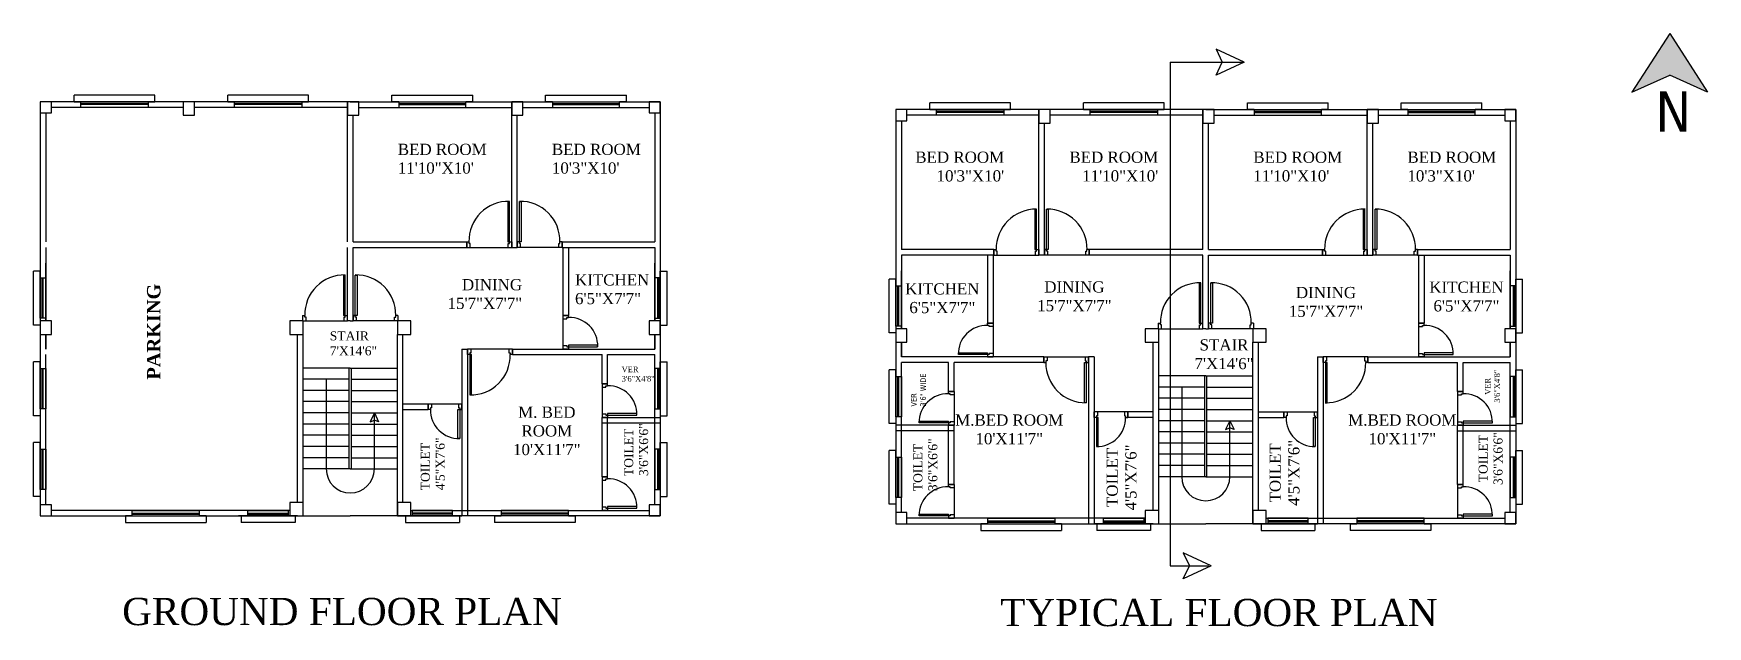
# Model space of a CAD drawing. Header units: inches. Extents: x 8769 to 10262, y 14321 to 14851.
import ezdxf

# ---------------------------------------------------------------- set-up
doc = ezdxf.new("R2010")
doc.units = ezdxf.units.IN
doc.header["$MEASUREMENT"] = 0
doc.layers.add('TEXT_HA', color=5, linetype='Continuous', lineweight=5)
doc.styles.add('DIM_(HARUN)', font='swisscl.ttf')

msp = doc.modelspace()

# ---------------------------------------------------------------- hatches: boundary and pattern name
at = {"lineweight": 25}
h = msp.add_hatch(color=256, dxfattribs=at)
h.paths.add_polyline_path([(10262.3, 14798.1), (10228.5, 14850.6), (10228.5, 14813.5)])
h.paths.add_polyline_path([(10194.7, 14798.1), (10228.5, 14813.5), (10228.5, 14850.6)])

# ---------------------------------------------------------------- linework, layer by layer
for p, q in [((10228.5, 14850.6), (10194.7, 14798.1)), ((10228.5, 14850.6), (10262.3, 14798.1)), ((10194.7, 14798.1), (10228.5, 14813.5)), ((10262.3, 14798.1), (10228.5, 14813.5))]:
    msp.add_line(p, q, dxfattribs=at)
for p, q in [((9848.8, 14825), (9823.8, 14836.5)), ((9823.8, 14836.5), (9829.3, 14825)), ((9782.8, 14825), (9782.8, 14375.5)), ((9782.8, 14825), (9848.8, 14825)), ((9848.8, 14825), (9823.8, 14813.5)), ((9823.8, 14813.5), (9829.3, 14825)), ((9051.3, 14789.7), (8774.6, 14789.7)), ((8877, 14795.7), (8805, 14795.7)), ((8805, 14789.7), (8805, 14795.7)), ((8805, 14789.7), (8811, 14789.7)), ((8871, 14789.7), (8811, 14789.7)), ((8811, 14784.7), (8811, 14789.7)), ((8871, 14788.2), (8811, 14788.2)), ((8871, 14787.2), (8811, 14787.2)), ((8871, 14789.7), (8871, 14784.7)), ((8871, 14789.7), (8877, 14789.7)), ((8877, 14789.7), (8877, 14795.7)), ((9014, 14795.7), (8942, 14795.7)), ((8942, 14789.7), (8942, 14795.7)), ((8942, 14789.7), (8948, 14789.7)), ((9008, 14789.7), (8948, 14789.7)), ((8948, 14784.7), (8948, 14789.7)), ((9008, 14788.2), (8948, 14788.2)), ((9008, 14787.2), (8948, 14787.2)), ((9008, 14789.7), (9008, 14784.7)), ((9008, 14789.7), (9014, 14789.7)), ((9014, 14789.7), (9014, 14795.7)), ((9048.8, 14664.7), (9048.8, 14789.7)), ((9051.3, 14789.7), (9327.9, 14789.7)), ((9088.5, 14789.7), (9088.5, 14795.7)), ((9088.5, 14795.7), (9160.5, 14795.7)), ((9094.5, 14789.7), (9088.5, 14789.7)), ((9094.5, 14789.7), (9154.5, 14789.7)), ((9094.5, 14789.7), (9094.5, 14784.7)), ((9094.5, 14788.2), (9154.5, 14788.2)), ((9094.5, 14787.2), (9154.5, 14787.2)), ((9160.5, 14789.7), (9154.5, 14789.7)), ((9154.5, 14784.7), (9154.5, 14789.7)), ((9160.5, 14789.7), (9160.5, 14795.7)), ((9195.3, 14659.7), (9195.3, 14789.7)), ((9225.6, 14789.7), (9225.6, 14795.7)), ((9225.6, 14795.7), (9297.6, 14795.7)), ((9231.6, 14789.7), (9225.6, 14789.7)), ((9231.6, 14789.7), (9291.6, 14789.7)), ((9231.6, 14789.7), (9231.6, 14784.7)), ((9231.6, 14788.2), (9291.6, 14788.2)), ((9231.6, 14787.2), (9291.6, 14787.2)), ((9297.6, 14789.7), (9291.6, 14789.7)), ((9291.6, 14784.7), (9291.6, 14789.7)), ((9297.6, 14789.7), (9297.6, 14795.7)), ((9640.3, 14788.7), (9568.3, 14788.7)), ((9568.3, 14782.7), (9568.3, 14788.7)), ((9640.3, 14782.7), (9640.3, 14788.7)), ((9777.4, 14788.7), (9705.4, 14788.7)), ((9705.4, 14782.7), (9705.4, 14788.7)), ((9777.4, 14782.7), (9777.4, 14788.7)), ((9851.9, 14782.7), (9851.9, 14788.7)), ((9851.9, 14788.7), (9923.9, 14788.7)), ((9923.9, 14782.7), (9923.9, 14788.7)), ((9988.9, 14782.7), (9988.9, 14788.7)), ((9988.9, 14788.7), (10060.9, 14788.7)), ((10060.9, 14782.7), (10060.9, 14788.7)), ((8779.6, 14779.7), (8779.6, 14664.7)), ((8902.3, 14784.7), (8784.6, 14784.7)), ((8871, 14784.7), (8811, 14784.7)), ((9048.8, 14784.7), (8912.3, 14784.7)), ((9008, 14784.7), (8948, 14784.7)), ((9053.8, 14664.7), (9053.8, 14777.7)), ((9058.8, 14784.7), (9195.3, 14784.7)), ((9094.5, 14784.7), (9154.5, 14784.7)), ((9200.3, 14659.7), (9200.3, 14777.7)), ((9205.3, 14784.7), (9317.9, 14784.7)), ((9231.6, 14784.7), (9291.6, 14784.7)), ((9322.9, 14779.7), (9322.9, 14664.7)), ((9814.6, 14782.7), (9538, 14782.7)), ((9543, 14772.7), (9543, 14657.7)), ((9665.6, 14777.7), (9548, 14777.7)), ((9568.3, 14782.7), (9574.3, 14782.7)), ((9634.3, 14782.7), (9574.3, 14782.7)), ((9574.3, 14777.7), (9574.3, 14782.7)), ((9634.3, 14781.2), (9574.3, 14781.2)), ((9634.3, 14780.2), (9574.3, 14780.2)), ((9634.3, 14777.7), (9574.3, 14777.7)), ((9634.3, 14782.7), (9634.3, 14777.7)), ((9634.3, 14782.7), (9640.3, 14782.7)), ((9665.6, 14652.7), (9665.6, 14782.7)), ((9812.1, 14777.7), (9675.6, 14777.7)), ((9705.4, 14782.7), (9711.4, 14782.7)), ((9771.4, 14782.7), (9711.4, 14782.7)), ((9711.4, 14777.7), (9711.4, 14782.7)), ((9771.4, 14781.2), (9711.4, 14781.2)), ((9771.4, 14780.2), (9711.4, 14780.2)), ((9771.4, 14777.7), (9711.4, 14777.7)), ((9771.4, 14782.7), (9771.4, 14777.7)), ((9771.4, 14782.7), (9777.4, 14782.7)), ((9812.1, 14657.7), (9812.1, 14782.7)), ((9814.6, 14782.7), (10091.3, 14782.7)), ((9822.1, 14777.7), (9958.6, 14777.7)), ((9857.9, 14782.7), (9851.9, 14782.7)), ((9857.9, 14782.7), (9917.9, 14782.7)), ((9857.9, 14782.7), (9857.9, 14777.7)), ((9857.9, 14781.2), (9917.9, 14781.2)), ((9857.9, 14780.2), (9917.9, 14780.2)), ((9857.9, 14777.7), (9917.9, 14777.7)), ((9923.9, 14782.7), (9917.9, 14782.7)), ((9917.9, 14777.7), (9917.9, 14782.7)), ((9958.6, 14652.7), (9958.6, 14782.7)), ((9968.6, 14777.7), (10081.3, 14777.7)), ((9994.9, 14782.7), (9988.9, 14782.7)), ((9994.9, 14782.7), (10054.9, 14782.7)), ((9994.9, 14782.7), (9994.9, 14777.7)), ((9994.9, 14781.2), (10054.9, 14781.2)), ((9994.9, 14780.2), (10054.9, 14780.2)), ((9994.9, 14777.7), (10054.9, 14777.7)), ((10060.9, 14782.7), (10054.9, 14782.7)), ((10054.9, 14777.7), (10054.9, 14782.7)), ((10086.3, 14772.7), (10086.3, 14657.7)), ((9670.6, 14652.7), (9670.6, 14770.7)), ((9817.1, 14657.7), (9817.1, 14770.7)), ((9963.6, 14652.7), (9963.6, 14770.7)), ((8779.6, 14659.7), (8779.6, 14594)), ((8779.6, 14659.7), (8779.6, 14594)), ((9048.8, 14594), (9048.8, 14659.7)), ((9053.8, 14664.7), (9155.3, 14664.7)), ((9053.8, 14594), (9053.8, 14659.7)), ((9053.8, 14659.7), (9155.3, 14659.7)), ((9155.3, 14659.7), (9155.3, 14664.7)), ((9155.3, 14664.7), (9155.3, 14659.7)), ((9155.3, 14664.7), (9155.3, 14659.7)), ((9155.3, 14664.7), (9157.3, 14664.7)), ((9155.3, 14659.7), (9195.3, 14659.7)), ((9157.3, 14663.2), (9157.3, 14664.7)), ((9158.3, 14663.2), (9157.3, 14663.2)), ((9158.3, 14659.7), (9158.3, 14663.2)), ((9192.3, 14659.7), (9192.3, 14663.2)), ((9192.3, 14663.2), (9193.3, 14663.2)), ((9193.3, 14663.2), (9193.3, 14664.7)), ((9193.3, 14664.7), (9195.3, 14664.7)), ((9195.3, 14664.7), (9195.3, 14659.7)), ((9195.3, 14659.7), (9200.3, 14659.7)), ((9202.3, 14664.7), (9200.3, 14664.7)), ((9200.3, 14664.7), (9200.3, 14659.7)), ((9240.3, 14659.7), (9200.3, 14659.7)), ((9202.3, 14663.2), (9202.3, 14664.7)), ((9203.3, 14663.2), (9202.3, 14663.2)), ((9203.3, 14659.7), (9203.3, 14663.2)), ((9237.3, 14659.7), (9237.3, 14663.2)), ((9237.3, 14663.2), (9238.3, 14663.2)), ((9238.3, 14663.2), (9238.3, 14664.7)), ((9240.3, 14664.7), (9238.3, 14664.7)), ((9240.3, 14659.7), (9240.3, 14664.7)), ((9240.3, 14664.7), (9322.9, 14664.7)), ((9240.3, 14664.7), (9240.3, 14659.7)), ((9240.3, 14664.7), (9240.3, 14659.7)), ((9240.3, 14659.7), (9245, 14659.7)), ((9241, 14659.7), (9241, 14599)), ((9245, 14659.7), (9322.9, 14659.7)), ((9246, 14659.7), (9246, 14599)), ((9322.9, 14659.7), (9322.9, 14594)), ((9322.9, 14659.7), (9322.9, 14594)), ((9625.6, 14657.7), (9543, 14657.7)), ((9620.9, 14652.7), (9543, 14652.7)), ((9543, 14652.7), (9543, 14587)), ((9543, 14652.7), (9543, 14587)), ((9619.9, 14652.7), (9619.9, 14592)), ((9625.6, 14652.7), (9620.9, 14652.7)), ((9624.9, 14652.7), (9624.9, 14592)), ((9625.6, 14652.7), (9625.6, 14657.7)), ((9625.6, 14657.7), (9625.6, 14652.7)), ((9625.6, 14657.7), (9625.6, 14652.7)), ((9625.6, 14657.7), (9627.6, 14657.7)), ((9625.6, 14652.7), (9665.6, 14652.7)), ((9627.6, 14656.2), (9627.6, 14657.7)), ((9628.6, 14656.2), (9627.6, 14656.2)), ((9628.6, 14652.7), (9628.6, 14656.2)), ((9662.6, 14652.7), (9662.6, 14656.2)), ((9662.6, 14656.2), (9663.6, 14656.2)), ((9663.6, 14656.2), (9663.6, 14657.7)), ((9663.6, 14657.7), (9665.6, 14657.7)), ((9665.6, 14657.7), (9665.6, 14652.7)), ((9670.6, 14652.7), (9665.6, 14652.7)), ((9672.6, 14657.7), (9670.6, 14657.7)), ((9670.6, 14657.7), (9670.6, 14652.7)), ((9710.6, 14652.7), (9670.6, 14652.7)), ((9672.6, 14656.2), (9672.6, 14657.7)), ((9673.6, 14656.2), (9672.6, 14656.2)), ((9673.6, 14652.7), (9673.6, 14656.2)), ((9707.6, 14652.7), (9707.6, 14656.2)), ((9707.6, 14656.2), (9708.6, 14656.2)), ((9708.6, 14656.2), (9708.6, 14657.7)), ((9710.6, 14657.7), (9708.6, 14657.7)), ((9710.6, 14652.7), (9710.6, 14657.7)), ((9812.1, 14657.7), (9710.6, 14657.7)), ((9710.6, 14657.7), (9710.6, 14652.7)), ((9710.6, 14657.7), (9710.6, 14652.7)), ((9812.1, 14652.7), (9710.6, 14652.7)), ((9812.1, 14587), (9812.1, 14652.7)), ((9817.1, 14657.7), (9918.6, 14657.7)), ((9817.1, 14587), (9817.1, 14652.7)), ((9817.1, 14652.7), (9918.6, 14652.7)), ((9918.6, 14652.7), (9918.6, 14657.7)), ((9918.6, 14657.7), (9918.6, 14652.7)), ((9918.6, 14657.7), (9918.6, 14652.7)), ((9918.6, 14657.7), (9920.6, 14657.7)), ((9918.6, 14652.7), (9958.6, 14652.7)), ((9920.6, 14656.2), (9920.6, 14657.7)), ((9921.6, 14656.2), (9920.6, 14656.2)), ((9921.6, 14652.7), (9921.6, 14656.2)), ((9955.6, 14652.7), (9955.6, 14656.2)), ((9955.6, 14656.2), (9956.6, 14656.2)), ((9956.6, 14656.2), (9956.6, 14657.7)), ((9956.6, 14657.7), (9958.6, 14657.7)), ((9958.6, 14657.7), (9958.6, 14652.7)), ((9958.6, 14652.7), (9963.6, 14652.7)), ((9965.6, 14657.7), (9963.6, 14657.7)), ((9963.6, 14657.7), (9963.6, 14652.7)), ((10003.6, 14652.7), (9963.6, 14652.7)), ((9965.6, 14656.2), (9965.6, 14657.7)), ((9966.6, 14656.2), (9965.6, 14656.2)), ((9966.6, 14652.7), (9966.6, 14656.2)), ((10000.6, 14652.7), (10000.6, 14656.2)), ((10000.6, 14656.2), (10001.6, 14656.2)), ((10001.6, 14656.2), (10001.6, 14657.7)), ((10003.6, 14657.7), (10001.6, 14657.7)), ((10003.6, 14652.7), (10003.6, 14657.7)), ((10003.6, 14657.7), (10086.3, 14657.7)), ((10003.6, 14657.7), (10003.6, 14652.7)), ((10003.6, 14657.7), (10003.6, 14652.7)), ((10003.6, 14652.7), (10008.3, 14652.7)), ((10004.4, 14652.7), (10004.4, 14592)), ((10008.3, 14652.7), (10086.3, 14652.7)), ((10009.4, 14652.7), (10009.4, 14592)), ((10086.3, 14652.7), (10086.3, 14587)), ((10086.3, 14652.7), (10086.3, 14587)), ((8768.6, 14590.4), (8768.6, 14638.4)), ((8774.6, 14638.4), (8768.6, 14638.4)), ((8774.6, 14632.4), (8774.6, 14638.4)), ((8779.6, 14594), (8779.6, 14645.7)), ((9322.9, 14594), (9322.9, 14645.7)), ((9327.9, 14632.4), (9327.9, 14638.4)), ((9327.9, 14638.4), (9333.9, 14638.4)), ((9333.9, 14590.4), (9333.9, 14638.4)), ((9543, 14587), (9543, 14638.7)), ((10086.3, 14587), (10086.3, 14638.7)), ((8774.6, 14596.4), (8774.6, 14632.4)), ((8774.6, 14632.4), (8779.6, 14632.4)), ((8776.1, 14632.4), (8776.1, 14596.4)), ((8777.1, 14632.4), (8777.1, 14596.4)), ((8779.6, 14632.4), (8779.6, 14596.4)), ((9322.9, 14632.4), (9322.9, 14596.4)), ((9327.9, 14632.4), (9322.9, 14632.4)), ((9325.4, 14632.4), (9325.4, 14596.4)), ((9326.4, 14632.4), (9326.4, 14596.4)), ((9327.9, 14596.4), (9327.9, 14632.4)), ((9532, 14583.4), (9532, 14631.4)), ((9538, 14631.4), (9532, 14631.4)), ((9538, 14625.4), (9538, 14631.4)), ((9538, 14589.4), (9538, 14625.4)), ((9538, 14625.4), (9543, 14625.4)), ((9539.5, 14625.4), (9539.5, 14589.4)), ((9540.5, 14625.4), (9540.5, 14589.4)), ((9543, 14625.4), (9543, 14589.4)), ((10086.3, 14625.4), (10086.3, 14589.4)), ((10091.3, 14625.4), (10086.3, 14625.4)), ((10088.8, 14625.4), (10088.8, 14589.4)), ((10089.8, 14625.4), (10089.8, 14589.4)), ((10091.3, 14625.4), (10091.3, 14631.4)), ((10091.3, 14631.4), (10097.3, 14631.4)), ((10091.3, 14589.4), (10091.3, 14625.4)), ((10097.3, 14583.4), (10097.3, 14631.4)), ((8779.6, 14596.4), (8774.6, 14596.4)), ((8774.6, 14596.4), (8774.6, 14590.4)), ((9009.3, 14594), (9004.3, 14594)), ((9008.8, 14599), (9008.8, 14594)), ((9008.8, 14599), (9010.8, 14599)), ((9008.8, 14594), (9048.8, 14594)), ((9009.3, 14420), (9009.3, 14594)), ((9010.8, 14597.5), (9010.8, 14599)), ((9011.8, 14597.5), (9010.8, 14597.5)), ((9011.8, 14594), (9011.8, 14597.5)), ((9045.8, 14594), (9045.8, 14597.5)), ((9045.8, 14597.5), (9046.8, 14597.5)), ((9046.8, 14597.5), (9046.8, 14599)), ((9046.8, 14599), (9048.8, 14599)), ((9051.3, 14594), (9048.8, 14594)), ((9051.3, 14594), (9053.8, 14594)), ((9055.8, 14599), (9053.8, 14599)), ((9053.8, 14599), (9053.8, 14594)), ((9093.8, 14594), (9053.8, 14594)), ((9055.8, 14597.5), (9055.8, 14599)), ((9056.8, 14597.5), (9055.8, 14597.5)), ((9056.8, 14594), (9056.8, 14597.5)), ((9090.8, 14594), (9090.8, 14597.5)), ((9090.8, 14597.5), (9091.8, 14597.5)), ((9091.8, 14597.5), (9091.8, 14599)), ((9093.8, 14599), (9091.8, 14599)), ((9093.8, 14599), (9093.8, 14594)), ((9241, 14599), (9246, 14599)), ((9246, 14599), (9241, 14599)), ((9241, 14599), (9241, 14569)), ((9241, 14596), (9244.5, 14596)), ((9244.5, 14596), (9244.5, 14597)), ((9244.5, 14597), (9246, 14597)), ((9246, 14597), (9246, 14599)), ((9322.9, 14596.4), (9327.9, 14596.4)), ((9327.9, 14596.4), (9327.9, 14590.4)), ((8774.6, 14590.4), (8768.6, 14590.4)), ((8779.6, 14582), (8779.6, 14569)), ((8779.6, 14569), (8779.6, 14582)), ((8779.6, 14582), (8779.6, 14569)), ((9004.3, 14432), (9004.3, 14582)), ((9093.3, 14420), (9093.3, 14582)), ((9098.3, 14432), (9098.3, 14582)), ((9322.9, 14582), (9322.9, 14569)), ((9322.9, 14569), (9322.9, 14582)), ((9322.9, 14582), (9322.9, 14569)), ((9327.9, 14590.4), (9333.9, 14590.4)), ((9538, 14583.4), (9532, 14583.4)), ((9543, 14589.4), (9538, 14589.4)), ((9538, 14589.4), (9538, 14583.4)), ((9624.9, 14592), (9619.9, 14592)), ((9619.9, 14592), (9624.9, 14592)), ((9619.9, 14590), (9619.9, 14592)), ((9621.4, 14590), (9619.9, 14590)), ((9621.4, 14589), (9621.4, 14590)), ((9624.9, 14589), (9621.4, 14589)), ((9624.9, 14592), (9624.9, 14562)), ((9772.6, 14587), (9767.6, 14587)), ((9772.1, 14592), (9772.1, 14587)), ((9772.1, 14592), (9774.1, 14592)), ((9772.1, 14587), (9812.1, 14587)), ((9772.6, 14413), (9772.6, 14587)), ((9774.1, 14590.5), (9774.1, 14592)), ((9775.1, 14590.5), (9774.1, 14590.5)), ((9775.1, 14587), (9775.1, 14590.5)), ((9809.1, 14587), (9809.1, 14590.5)), ((9809.1, 14590.5), (9810.1, 14590.5)), ((9810.1, 14590.5), (9810.1, 14592)), ((9810.1, 14592), (9812.1, 14592)), ((9814.6, 14587), (9812.1, 14587)), ((9814.6, 14587), (9817.1, 14587)), ((9819.1, 14592), (9817.1, 14592)), ((9817.1, 14592), (9817.1, 14587)), ((9857.1, 14587), (9817.1, 14587)), ((9819.1, 14590.5), (9819.1, 14592)), ((9820.1, 14590.5), (9819.1, 14590.5)), ((9820.1, 14587), (9820.1, 14590.5)), ((9854.1, 14587), (9854.1, 14590.5)), ((9854.1, 14590.5), (9855.1, 14590.5)), ((9855.1, 14590.5), (9855.1, 14592)), ((9857.1, 14592), (9855.1, 14592)), ((9857.1, 14592), (9857.1, 14587)), ((10004.4, 14592), (10009.4, 14592)), ((10009.4, 14592), (10004.4, 14592)), ((10004.4, 14592), (10004.4, 14562)), ((10004.4, 14589), (10007.9, 14589)), ((10007.9, 14589), (10007.9, 14590)), ((10007.9, 14590), (10009.4, 14590)), ((10009.4, 14590), (10009.4, 14592)), ((10086.3, 14589.4), (10091.3, 14589.4)), ((10091.3, 14589.4), (10091.3, 14583.4)), ((10091.3, 14583.4), (10097.3, 14583.4)), ((8779.6, 14503), (8779.6, 14564)), ((9150.9, 14569), (9155.9, 14569)), ((9150.9, 14569), (9155.9, 14569)), ((9150.9, 14569), (9150.9, 14420)), ((9155.9, 14569), (9155.9, 14420)), ((9155.9, 14564), (9155.9, 14569)), ((9195.9, 14569), (9155.9, 14569)), ((9157.9, 14564), (9155.9, 14564)), ((9158.9, 14565.5), (9157.9, 14565.5)), ((9157.9, 14565.5), (9157.9, 14564)), ((9158.9, 14569), (9158.9, 14565.5)), ((9192.9, 14569), (9192.9, 14565.5)), ((9192.9, 14565.5), (9193.9, 14565.5)), ((9193.9, 14565.5), (9193.9, 14564)), ((9195.9, 14564), (9193.9, 14564)), ((9195.9, 14569), (9322.9, 14569)), ((9195.9, 14569), (9195.9, 14564)), ((9195.9, 14564), (9195.9, 14569)), ((9195.9, 14564), (9195.9, 14569)), ((9195.9, 14564), (9275.9, 14564)), ((9241, 14572), (9244.5, 14572)), ((9246, 14569), (9241, 14569)), ((9244.5, 14572), (9244.5, 14571)), ((9244.5, 14571), (9246, 14571)), ((9246, 14571), (9246, 14569)), ((9246, 14569), (9322.9, 14569)), ((9275.9, 14538), (9275.9, 14564)), ((9280.9, 14564), (9322.9, 14564)), ((9280.9, 14538), (9280.9, 14564)), ((9322.9, 14503), (9322.9, 14564)), ((9543, 14575), (9543, 14562)), ((9543, 14562), (9543, 14575)), ((9543, 14575), (9543, 14562)), ((9621.4, 14564), (9619.9, 14564)), ((9619.9, 14564), (9619.9, 14562)), ((9624.9, 14565), (9621.4, 14565)), ((9621.4, 14565), (9621.4, 14564)), ((9767.6, 14425), (9767.6, 14575)), ((9856.6, 14413), (9856.6, 14575)), ((9861.6, 14425), (9861.6, 14575)), ((10004.4, 14565), (10007.9, 14565)), ((10007.9, 14565), (10007.9, 14564)), ((10007.9, 14564), (10009.4, 14564)), ((10009.4, 14564), (10009.4, 14562)), ((10086.3, 14575), (10086.3, 14562)), ((10086.3, 14562), (10086.3, 14575)), ((10086.3, 14575), (10086.3, 14562)), ((8768.6, 14509.5), (8768.6, 14557.5)), ((8774.6, 14557.5), (8768.6, 14557.5)), ((8774.6, 14551.5), (8774.6, 14557.5)), ((8774.6, 14515.5), (8774.6, 14551.5)), ((8774.6, 14551.5), (8779.6, 14551.5)), ((8776.1, 14551.5), (8776.1, 14515.5)), ((8777.1, 14551.5), (8777.1, 14515.5)), ((8779.6, 14551.5), (8779.6, 14515.5)), ((9051.3, 14552), (9009.3, 14552)), ((9050.3, 14462), (9050.3, 14552)), ((9051.3, 14552), (9093.3, 14552)), ((9052.3, 14462), (9052.3, 14552)), ((9322.9, 14551.5), (9322.9, 14515.5)), ((9327.9, 14551.5), (9322.9, 14551.5)), ((9325.4, 14551.5), (9325.4, 14515.5)), ((9326.4, 14551.5), (9326.4, 14515.5)), ((9327.9, 14551.5), (9327.9, 14557.5)), ((9327.9, 14557.5), (9333.9, 14557.5)), ((9327.9, 14515.5), (9327.9, 14551.5)), ((9333.9, 14509.5), (9333.9, 14557.5)), ((9532, 14502.5), (9532, 14550.5)), ((9538, 14550.5), (9532, 14550.5)), ((9538, 14544.5), (9538, 14550.5)), ((9670, 14562), (9543, 14562)), ((9619.9, 14562), (9543, 14562)), ((9585, 14557), (9543, 14557)), ((9543, 14496), (9543, 14557)), ((9585, 14531), (9585, 14557)), ((9670, 14557), (9590, 14557)), ((9590, 14531), (9590, 14557)), ((9619.9, 14562), (9624.9, 14562)), ((9670, 14562), (9670, 14557)), ((9670, 14557), (9670, 14562)), ((9670, 14557), (9670, 14562)), ((9670, 14562), (9710, 14562)), ((9670, 14557), (9672, 14557)), ((9673, 14558.5), (9672, 14558.5)), ((9672, 14558.5), (9672, 14557)), ((9673, 14562), (9673, 14558.5)), ((9707, 14562), (9707, 14558.5)), ((9707, 14558.5), (9708, 14558.5)), ((9708, 14558.5), (9708, 14557)), ((9708, 14557), (9710, 14557)), ((9715, 14562), (9710, 14562)), ((9715, 14562), (9710, 14562)), ((9710, 14562), (9710, 14413)), ((9710, 14557), (9710, 14562)), ((9715, 14562), (9715, 14413)), ((9914.3, 14562), (9919.3, 14562)), ((9914.3, 14562), (9919.3, 14562)), ((9914.3, 14562), (9914.3, 14413)), ((9919.3, 14562), (9919.3, 14413)), ((9919.3, 14557), (9919.3, 14562)), ((9959.3, 14562), (9919.3, 14562)), ((9921.3, 14557), (9919.3, 14557)), ((9922.3, 14558.5), (9921.3, 14558.5)), ((9921.3, 14558.5), (9921.3, 14557)), ((9922.3, 14562), (9922.3, 14558.5)), ((9956.3, 14562), (9956.3, 14558.5)), ((9956.3, 14558.5), (9957.3, 14558.5)), ((9957.3, 14558.5), (9957.3, 14557)), ((9959.3, 14557), (9957.3, 14557)), ((9959.3, 14562), (10086.3, 14562)), ((9959.3, 14562), (9959.3, 14557)), ((9959.3, 14557), (9959.3, 14562)), ((9959.3, 14557), (9959.3, 14562)), ((9959.3, 14557), (10039.3, 14557)), ((10009.4, 14562), (10004.4, 14562)), ((10009.4, 14562), (10086.3, 14562)), ((10039.3, 14531), (10039.3, 14557)), ((10044.3, 14557), (10086.3, 14557)), ((10044.3, 14531), (10044.3, 14557)), ((10086.3, 14496), (10086.3, 14557)), ((10091.3, 14544.5), (10091.3, 14550.5)), ((10091.3, 14550.5), (10097.3, 14550.5)), ((10097.3, 14502.5), (10097.3, 14550.5)), ((9050.3, 14542), (9009.3, 14542)), ((9052.3, 14542), (9093.3, 14542)), ((9275.9, 14538), (9280.9, 14538)), ((9280.9, 14538), (9275.9, 14538)), ((9275.9, 14538), (9275.9, 14508)), ((9275.9, 14535), (9279.4, 14535)), ((9279.4, 14535), (9279.4, 14536)), ((9279.4, 14536), (9280.9, 14536)), ((9280.9, 14536), (9280.9, 14538)), ((9538, 14508.5), (9538, 14544.5)), ((9538, 14544.5), (9543, 14544.5)), ((9539.5, 14544.5), (9539.5, 14508.5)), ((9540.5, 14544.5), (9540.5, 14508.5)), ((9543, 14544.5), (9543, 14508.5)), ((9814.6, 14545), (9772.6, 14545)), ((9813.6, 14535), (9772.6, 14535)), ((9813.6, 14455), (9813.6, 14545)), ((9814.6, 14545), (9856.6, 14545)), ((9815.6, 14455), (9815.6, 14545)), ((9815.6, 14535), (9856.6, 14535)), ((10086.3, 14544.5), (10086.3, 14508.5)), ((10091.3, 14544.5), (10086.3, 14544.5)), ((10088.8, 14544.5), (10088.8, 14508.5)), ((10089.8, 14544.5), (10089.8, 14508.5)), ((10091.3, 14508.5), (10091.3, 14544.5)), ((9050.3, 14532), (9009.3, 14532)), ((9050.3, 14522), (9009.3, 14522)), ((9052.3, 14532), (9093.3, 14532)), ((9052.3, 14522), (9093.3, 14522)), ((9098.3, 14520), (9120.9, 14520)), ((9120.9, 14520), (9120.9, 14515)), ((9120.9, 14515), (9120.9, 14520)), ((9120.9, 14520), (9150.9, 14520)), ((9123.9, 14520), (9123.9, 14516.5)), ((9147.9, 14520), (9147.9, 14516.5)), ((9150.9, 14515), (9150.9, 14520)), ((9590, 14531), (9585, 14531)), ((9585, 14531), (9590, 14531)), ((9585, 14529), (9585, 14531)), ((9586.5, 14529), (9585, 14529)), ((9586.5, 14528), (9586.5, 14529)), ((9590, 14528), (9586.5, 14528)), ((9590, 14531), (9590, 14501)), ((9813.6, 14525), (9772.6, 14525)), ((9815.6, 14525), (9856.6, 14525)), ((10039.3, 14531), (10044.3, 14531)), ((10044.3, 14531), (10039.3, 14531)), ((10039.3, 14531), (10039.3, 14501)), ((10039.3, 14528), (10042.8, 14528)), ((10042.8, 14528), (10042.8, 14529)), ((10042.8, 14529), (10044.3, 14529)), ((10044.3, 14529), (10044.3, 14531)), ((8774.6, 14509.5), (8768.6, 14509.5)), ((8779.6, 14515.5), (8774.6, 14515.5)), ((8774.6, 14515.5), (8774.6, 14509.5)), ((8779.6, 14430), (8779.6, 14503)), ((9050.3, 14512), (9009.3, 14512)), ((9052.3, 14512), (9093.3, 14512)), ((9098.3, 14515), (9120.9, 14515)), ((9122.9, 14515), (9120.9, 14515)), ((9123.9, 14516.5), (9122.9, 14516.5)), ((9122.9, 14516.5), (9122.9, 14515)), ((9147.9, 14516.5), (9148.9, 14516.5)), ((9148.9, 14516.5), (9148.9, 14515)), ((9148.9, 14515), (9150.9, 14515)), ((9275.9, 14511), (9279.4, 14511)), ((9275.9, 14455), (9275.9, 14508)), ((9275.9, 14508), (9327.9, 14508)), ((9280.9, 14508), (9275.9, 14508)), ((9275.9, 14503), (9327.9, 14503)), ((9279.4, 14511), (9279.4, 14510)), ((9279.4, 14510), (9280.9, 14510)), ((9280.9, 14510), (9280.9, 14508)), ((9280.9, 14503), (9280.9, 14508)), ((9280.9, 14455), (9280.9, 14503)), ((9322.9, 14515.5), (9327.9, 14515.5)), ((9322.9, 14430), (9322.9, 14503)), ((9327.9, 14515.5), (9327.9, 14509.5)), ((9327.9, 14509.5), (9333.9, 14509.5)), ((9543, 14508.5), (9538, 14508.5)), ((9538, 14508.5), (9538, 14502.5)), ((9586.5, 14503), (9585, 14503)), ((9585, 14503), (9585, 14501)), ((9590, 14504), (9586.5, 14504)), ((9586.5, 14504), (9586.5, 14503)), ((9715, 14508), (9715, 14513)), ((9745, 14513), (9715, 14513)), ((9717, 14508), (9715, 14508)), ((9718, 14509.5), (9717, 14509.5)), ((9717, 14509.5), (9717, 14508)), ((9718, 14513), (9718, 14509.5)), ((9742, 14513), (9742, 14509.5)), ((9742, 14509.5), (9743, 14509.5)), ((9743, 14509.5), (9743, 14508)), ((9743, 14508), (9745, 14508)), ((9767.6, 14513), (9745, 14513)), ((9745, 14513), (9745, 14508)), ((9745, 14508), (9745, 14513)), ((9767.6, 14508), (9745, 14508)), ((9813.6, 14515), (9772.6, 14515)), ((9813.6, 14505), (9772.6, 14505)), ((9815.6, 14515), (9856.6, 14515)), ((9815.6, 14505), (9856.6, 14505)), ((9861.6, 14513), (9884.3, 14513)), ((9861.6, 14508), (9884.3, 14508)), ((9884.3, 14513), (9884.3, 14508)), ((9884.3, 14508), (9884.3, 14513)), ((9884.3, 14513), (9914.3, 14513)), ((9886.3, 14508), (9884.3, 14508)), ((9887.3, 14509.5), (9886.3, 14509.5)), ((9886.3, 14509.5), (9886.3, 14508)), ((9887.3, 14513), (9887.3, 14509.5)), ((9911.3, 14513), (9911.3, 14509.5)), ((9911.3, 14509.5), (9912.3, 14509.5)), ((9912.3, 14509.5), (9912.3, 14508)), ((9912.3, 14508), (9914.3, 14508)), ((9914.3, 14508), (9914.3, 14513)), ((10039.3, 14504), (10042.8, 14504)), ((10042.8, 14504), (10042.8, 14503)), ((10042.8, 14503), (10044.3, 14503)), ((10044.3, 14503), (10044.3, 14501)), ((10086.3, 14508.5), (10091.3, 14508.5)), ((10091.3, 14508.5), (10091.3, 14502.5)), ((9050.3, 14502), (9009.3, 14502)), ((9050.3, 14492), (9009.3, 14492)), ((9052.3, 14502), (9093.3, 14502)), ((9052.3, 14492), (9093.3, 14492)), ((9538, 14502.5), (9532, 14502.5)), ((9590, 14501), (9538, 14501)), ((9590, 14496), (9538, 14496)), ((9543, 14423), (9543, 14496)), ((9585, 14496), (9585, 14501)), ((9585, 14501), (9590, 14501)), ((9585, 14448), (9585, 14496)), ((9590, 14448), (9590, 14501)), ((9813.6, 14495), (9772.6, 14495)), ((9815.6, 14495), (9856.6, 14495)), ((10039.3, 14448), (10039.3, 14501)), ((10039.3, 14501), (10091.3, 14501)), ((10044.3, 14501), (10039.3, 14501)), ((10039.3, 14496), (10091.3, 14496)), ((10044.3, 14496), (10044.3, 14501)), ((10044.3, 14448), (10044.3, 14496)), ((10086.3, 14423), (10086.3, 14496)), ((10091.3, 14502.5), (10097.3, 14502.5)), ((8768.6, 14437.5), (8768.6, 14485.5)), ((8774.6, 14485.5), (8768.6, 14485.5)), ((8774.6, 14479.5), (8774.6, 14485.5)), ((8774.6, 14443.5), (8774.6, 14479.5)), ((8774.6, 14479.5), (8779.6, 14479.5)), ((8776.1, 14479.5), (8776.1, 14443.5)), ((8777.1, 14479.5), (8777.1, 14443.5)), ((8779.6, 14479.5), (8779.6, 14443.5)), ((9050.3, 14482), (9009.3, 14482)), ((9052.3, 14482), (9093.3, 14482)), ((9322.9, 14479.5), (9322.9, 14443.5)), ((9327.9, 14479.5), (9322.9, 14479.5)), ((9325.4, 14479.5), (9325.4, 14443.5)), ((9326.4, 14479.5), (9326.4, 14443.5)), ((9327.9, 14479.5), (9327.9, 14485.5)), ((9327.9, 14485.5), (9333.9, 14485.5)), ((9327.9, 14443.5), (9327.9, 14479.5)), ((9333.9, 14437.5), (9333.9, 14485.5)), ((9532, 14430.5), (9532, 14478.5)), ((9538, 14478.5), (9532, 14478.5)), ((9538, 14472.5), (9538, 14478.5)), ((9813.6, 14485), (9772.6, 14485)), ((9813.6, 14475), (9772.6, 14475)), ((9815.6, 14485), (9856.6, 14485)), ((9815.6, 14475), (9856.6, 14475)), ((10091.3, 14472.5), (10091.3, 14478.5)), ((10091.3, 14478.5), (10097.3, 14478.5)), ((10097.3, 14430.5), (10097.3, 14478.5)), ((9050.3, 14472), (9009.3, 14472)), ((9051.3, 14462), (9009.3, 14462)), ((9051.3, 14462), (9093.3, 14462)), ((9052.3, 14472), (9093.3, 14472)), ((9538, 14436.5), (9538, 14472.5)), ((9538, 14472.5), (9543, 14472.5)), ((9539.5, 14472.5), (9539.5, 14436.5)), ((9540.5, 14472.5), (9540.5, 14436.5)), ((9543, 14472.5), (9543, 14436.5)), ((9813.6, 14465), (9772.6, 14465)), ((9815.6, 14465), (9856.6, 14465)), ((10086.3, 14472.5), (10086.3, 14436.5)), ((10091.3, 14472.5), (10086.3, 14472.5)), ((10088.8, 14472.5), (10088.8, 14436.5)), ((10089.8, 14472.5), (10089.8, 14436.5)), ((10091.3, 14436.5), (10091.3, 14472.5)), ((8779.6, 14443.5), (8774.6, 14443.5)), ((8774.6, 14443.5), (8774.6, 14437.5)), ((9275.9, 14455), (9280.9, 14455)), ((9280.9, 14455), (9275.9, 14455)), ((9275.9, 14455), (9275.9, 14425)), ((9275.9, 14452), (9279.4, 14452)), ((9279.4, 14452), (9279.4, 14453)), ((9279.4, 14453), (9280.9, 14453)), ((9280.9, 14453), (9280.9, 14455)), ((9322.9, 14443.5), (9327.9, 14443.5)), ((9327.9, 14443.5), (9327.9, 14437.5)), ((9590, 14448), (9585, 14448)), ((9585, 14448), (9590, 14448)), ((9585, 14446), (9585, 14448)), ((9586.5, 14446), (9585, 14446)), ((9586.5, 14445), (9586.5, 14446)), ((9590, 14445), (9586.5, 14445)), ((9590, 14448), (9590, 14418)), ((9814.6, 14455), (9772.6, 14455)), ((9814.6, 14455), (9856.6, 14455)), ((10039.3, 14448), (10044.3, 14448)), ((10044.3, 14448), (10039.3, 14448)), ((10039.3, 14448), (10039.3, 14418)), ((10039.3, 14445), (10042.8, 14445)), ((10042.8, 14445), (10042.8, 14446)), ((10042.8, 14446), (10044.3, 14446)), ((10044.3, 14446), (10044.3, 14448)), ((8774.6, 14437.5), (8768.6, 14437.5)), ((9327.9, 14437.5), (9333.9, 14437.5)), ((9538, 14430.5), (9532, 14430.5)), ((9543, 14436.5), (9538, 14436.5)), ((9538, 14436.5), (9538, 14430.5)), ((10086.3, 14436.5), (10091.3, 14436.5)), ((10091.3, 14436.5), (10091.3, 14430.5)), ((10091.3, 14430.5), (10097.3, 14430.5)), ((8951.6, 14425), (8784.6, 14425)), ((8946.6, 14425), (8826.6, 14425)), ((8856.6, 14420), (8850.6, 14420)), ((8850.6, 14420), (8850.6, 14414)), ((8850.6, 14414), (8922.6, 14414)), ((8856.6, 14425), (8916.6, 14425)), ((8856.6, 14420), (8856.6, 14425)), ((8856.6, 14422.5), (8916.6, 14422.5)), ((8856.6, 14421.5), (8916.6, 14421.5)), ((8856.6, 14420), (8916.6, 14420)), ((8916.6, 14425), (8916.6, 14420)), ((8922.6, 14420), (8916.6, 14420)), ((8922.6, 14420), (8922.6, 14414)), ((8997.3, 14425), (8951.6, 14425)), ((9004.3, 14420), (8951.6, 14420)), ((8960, 14420), (8954, 14420)), ((8954, 14420), (8954, 14414)), ((9002, 14414), (8954, 14414)), ((8960, 14425), (8996, 14425)), ((8960, 14420), (8960, 14425)), ((8960, 14422.5), (8996, 14422.5)), ((8960, 14421.5), (8996, 14421.5)), ((8996, 14420), (8960, 14420)), ((8996, 14425), (8996, 14420)), ((8996, 14420), (9002, 14420)), ((9002, 14420), (9002, 14414)), ((9098.3, 14420), (9150.9, 14420)), ((9106.6, 14420), (9100.6, 14420)), ((9100.6, 14420), (9100.6, 14414)), ((9100.6, 14414), (9148.6, 14414)), ((9105.3, 14425), (9150.9, 14425)), ((9142.6, 14425), (9106.6, 14425)), ((9106.6, 14425), (9106.6, 14420)), ((9142.6, 14422.5), (9106.6, 14422.5)), ((9142.6, 14421.5), (9106.6, 14421.5)), ((9106.6, 14420), (9142.6, 14420)), ((9142.6, 14420), (9142.6, 14425)), ((9142.6, 14420), (9148.6, 14420)), ((9148.6, 14420), (9148.6, 14414)), ((9150.9, 14425), (9317.9, 14425)), ((9155.9, 14425), (9275.9, 14425)), ((9179.9, 14420), (9185.9, 14420)), ((9179.9, 14420), (9179.9, 14414)), ((9251.9, 14414), (9179.9, 14414)), ((9245.9, 14425), (9185.9, 14425)), ((9185.9, 14425), (9185.9, 14420)), ((9245.9, 14422.5), (9185.9, 14422.5)), ((9245.9, 14421.5), (9185.9, 14421.5)), ((9245.9, 14420), (9185.9, 14420)), ((9245.9, 14420), (9245.9, 14425)), ((9245.9, 14420), (9251.9, 14420)), ((9251.9, 14420), (9251.9, 14414)), ((9275.9, 14428), (9279.4, 14428)), ((9280.9, 14425), (9275.9, 14425)), ((9279.4, 14428), (9279.4, 14427)), ((9279.4, 14427), (9280.9, 14427)), ((9280.9, 14427), (9280.9, 14425)), ((9715, 14418), (9548, 14418)), ((9586.5, 14420), (9585, 14420)), ((9585, 14420), (9585, 14418)), ((9585, 14418), (9590, 14418)), ((9590, 14421), (9586.5, 14421)), ((9586.5, 14421), (9586.5, 14420)), ((9710, 14418), (9590, 14418)), ((9620, 14418), (9680, 14418)), ((9620, 14413), (9620, 14418)), ((9620, 14415.5), (9680, 14415.5)), ((9620, 14414.5), (9680, 14414.5)), ((9680, 14418), (9680, 14413)), ((9760.6, 14418), (9715, 14418)), ((9723.3, 14418), (9759.3, 14418)), ((9723.3, 14413), (9723.3, 14418)), ((9723.3, 14415.5), (9759.3, 14415.5)), ((9723.3, 14414.5), (9759.3, 14414.5)), ((9759.3, 14418), (9759.3, 14413)), ((9868.6, 14418), (9914.3, 14418)), ((9905.9, 14418), (9869.9, 14418)), ((9869.9, 14418), (9869.9, 14413)), ((9905.9, 14415.5), (9869.9, 14415.5)), ((9905.9, 14414.5), (9869.9, 14414.5)), ((9905.9, 14413), (9905.9, 14418)), ((9914.3, 14418), (10081.3, 14418)), ((9919.3, 14418), (10039.3, 14418)), ((10009.3, 14418), (9949.3, 14418)), ((9949.3, 14418), (9949.3, 14413)), ((10009.3, 14415.5), (9949.3, 14415.5)), ((10009.3, 14414.5), (9949.3, 14414.5)), ((10009.3, 14413), (10009.3, 14418)), ((10039.3, 14421), (10042.8, 14421)), ((10044.3, 14418), (10039.3, 14418)), ((10042.8, 14421), (10042.8, 14420)), ((10042.8, 14420), (10044.3, 14420)), ((10044.3, 14420), (10044.3, 14418)), ((9620, 14413), (9614, 14413)), ((9614, 14413), (9614, 14407)), ((9614, 14407), (9686, 14407)), ((9620, 14413), (9680, 14413)), ((9686, 14413), (9680, 14413)), ((9686, 14413), (9686, 14407)), ((9767.6, 14413), (9715, 14413)), ((9723.3, 14413), (9717.3, 14413)), ((9717.3, 14413), (9717.3, 14407)), ((9765.3, 14407), (9717.3, 14407)), ((9759.3, 14413), (9723.3, 14413)), ((9759.3, 14413), (9765.3, 14413)), ((9765.3, 14413), (9765.3, 14407)), ((9861.6, 14413), (9914.3, 14413)), ((9869.9, 14413), (9863.9, 14413)), ((9863.9, 14413), (9863.9, 14407)), ((9863.9, 14407), (9911.9, 14407)), ((9869.9, 14413), (9905.9, 14413)), ((9905.9, 14413), (9911.9, 14413)), ((9911.9, 14413), (9911.9, 14407)), ((9943.3, 14413), (9949.3, 14413)), ((9943.3, 14413), (9943.3, 14407)), ((10015.3, 14407), (9943.3, 14407)), ((10009.3, 14413), (9949.3, 14413)), ((10009.3, 14413), (10015.3, 14413)), ((10015.3, 14413), (10015.3, 14407)), ((9819.5, 14375.5), (9794.5, 14387)), ((9794.5, 14387), (9800, 14375.5)), ((9782.8, 14375.5), (9817.3, 14375.5)), ((9819.5, 14375.5), (9794.5, 14364)), ((9794.5, 14364), (9800, 14375.5))]:
    msp.add_line(p, q)
at = {"ltscale": 7}
for p, q in [((9072.8, 14512), (9068.9, 14504.1)), ((9068.9, 14504.1), (9072.8, 14505.6)), ((9072.8, 14462), (9072.8, 14512)), ((9072.8, 14512), (9076.6, 14504.1)), ((9076.6, 14504.1), (9072.8, 14505.6)), ((9836.1, 14505), (9832.3, 14497.1)), ((9836.1, 14455), (9836.1, 14505)), ((9836.1, 14505), (9840, 14497.1)), ((9832.3, 14497.1), (9836.1, 14498.6)), ((9840, 14497.1), (9836.1, 14498.6))]:
    msp.add_line(p, q, dxfattribs=at)
for points in [[(9051.3, 14789.7), (8774.6, 14789.7), (8774.6, 14420), (9051.3, 14420)], [(9051.3, 14789.7), (9327.9, 14789.7), (9327.9, 14420), (9051.3, 14420)], [(9814.6, 14782.7), (9538, 14782.7), (9538, 14413), (9814.6, 14413)], [(9814.6, 14782.7), (10091.3, 14782.7), (10091.3, 14413), (9814.6, 14413)]]:
    msp.add_lwpolyline(points)
for points in [[(8774.6, 14779.7), (8784.6, 14779.7), (8784.6, 14789.7), (8774.6, 14789.7)], [(8902.3, 14777.7), (8912.3, 14777.7), (8912.3, 14789.7), (8902.3, 14789.7)], [(9048.8, 14777.7), (9058.8, 14777.7), (9058.8, 14789.7), (9048.8, 14789.7)], [(9195.3, 14777.7), (9205.3, 14777.7), (9205.3, 14789.7), (9195.3, 14789.7)], [(9317.9, 14779.7), (9327.9, 14779.7), (9327.9, 14789.7), (9317.9, 14789.7)], [(9538, 14772.7), (9548, 14772.7), (9548, 14782.7), (9538, 14782.7)], [(9665.6, 14770.7), (9675.6, 14770.7), (9675.6, 14782.7), (9665.6, 14782.7)], [(9812.1, 14770.7), (9822.1, 14770.7), (9822.1, 14782.7), (9812.1, 14782.7)], [(9958.6, 14770.7), (9968.6, 14770.7), (9968.6, 14782.7), (9958.6, 14782.7)], [(10081.3, 14772.7), (10091.3, 14772.7), (10091.3, 14782.7), (10081.3, 14782.7)], [(9193.3, 14664.7), (9193.3, 14700.7), (9191.8, 14700.7), (9191.8, 14664.7)], [(9202.3, 14664.7), (9202.3, 14700.7), (9203.8, 14700.7), (9203.8, 14664.7)], [(9663.6, 14657.7), (9663.6, 14693.7), (9662.1, 14693.7), (9662.1, 14657.7)], [(9672.6, 14657.7), (9672.6, 14693.7), (9674.1, 14693.7), (9674.1, 14657.7)], [(9956.6, 14657.7), (9956.6, 14693.7), (9955.1, 14693.7), (9955.1, 14657.7)], [(9965.6, 14657.7), (9965.6, 14693.7), (9967.1, 14693.7), (9967.1, 14657.7)], [(9046.8, 14599), (9046.8, 14635), (9045.3, 14635), (9045.3, 14599)], [(9055.8, 14599), (9055.8, 14635), (9057.3, 14635), (9057.3, 14599)], [(9810.1, 14592), (9810.1, 14628), (9808.6, 14628), (9808.6, 14592)], [(9819.1, 14592), (9819.1, 14628), (9820.6, 14628), (9820.6, 14592)], [(8774.6, 14582), (8784.6, 14582), (8784.6, 14594), (8774.6, 14594)], [(9317.9, 14582), (9327.9, 14582), (9327.9, 14594), (9317.9, 14594)], [(9538, 14575), (9548, 14575), (9548, 14587), (9538, 14587)], [(10081.3, 14575), (10091.3, 14575), (10091.3, 14587), (10081.3, 14587)], [(9157.9, 14564), (9157.9, 14528), (9159.4, 14528), (9159.4, 14564)], [(9246, 14571), (9272, 14571), (9272, 14572.5), (9246, 14572.5)], [(9619.9, 14564), (9593.9, 14564), (9593.9, 14565.5), (9619.9, 14565.5)], [(10009.4, 14564), (10035.4, 14564), (10035.4, 14565.5), (10009.4, 14565.5)], [(9708, 14557), (9708, 14521), (9706.5, 14521), (9706.5, 14557)], [(9921.3, 14557), (9921.3, 14521), (9922.8, 14521), (9922.8, 14557)], [(9148.9, 14515), (9148.9, 14489), (9147.4, 14489), (9147.4, 14515)], [(9280.9, 14510), (9306.9, 14510), (9306.9, 14511.5), (9280.9, 14511.5)], [(9585, 14503), (9559, 14503), (9559, 14504.5), (9585, 14504.5)], [(9717, 14508), (9717, 14482), (9718.5, 14482), (9718.5, 14508)], [(9912.3, 14508), (9912.3, 14482), (9910.8, 14482), (9910.8, 14508)], [(10044.3, 14503), (10070.3, 14503), (10070.3, 14504.5), (10044.3, 14504.5)], [(8774.6, 14420), (8784.6, 14420), (8784.6, 14430), (8774.6, 14430)], [(9280.9, 14427), (9306.9, 14427), (9306.9, 14428.5), (9280.9, 14428.5)], [(9317.9, 14420), (9327.9, 14420), (9327.9, 14430), (9317.9, 14430)], [(9538, 14413), (9548, 14413), (9548, 14423), (9538, 14423)], [(9585, 14420), (9559, 14420), (9559, 14421.5), (9585, 14421.5)], [(10044.3, 14420), (10070.3, 14420), (10070.3, 14421.5), (10044.3, 14421.5)], [(10081.3, 14413), (10091.3, 14413), (10091.3, 14423), (10081.3, 14423)]]:
    msp.add_lwpolyline(points, close=True)
for points in [[(8997.3, 14582), (9009.3, 14582), (9009.3, 14594), (8997.3, 14594)], [(9093.3, 14582), (9105.3, 14582), (9105.3, 14594), (9093.3, 14594)], [(9760.6, 14575), (9772.6, 14575), (9772.6, 14587), (9760.6, 14587)], [(9856.6, 14575), (9868.6, 14575), (9868.6, 14587), (9856.6, 14587)], [(8997.3, 14420), (9009.3, 14420), (9009.3, 14432), (8997.3, 14432)], [(9093.3, 14420), (9105.3, 14420), (9105.3, 14432), (9093.3, 14432)], [(9760.6, 14413), (9772.6, 14413), (9772.6, 14425), (9760.6, 14425)], [(9856.6, 14413), (9868.6, 14413), (9868.6, 14425), (9856.6, 14425)]]:
    msp.add_lwpolyline(points, close=True, dxfattribs=at)
for points in [[(9029.8, 14542), (9029.8, 14462, 1), (9072.8, 14462, 1)], [(9793.1, 14535), (9793.1, 14455, 1), (9836.1, 14455, 1)]]:
    msp.add_lwpolyline(points, format="xyb", dxfattribs=at)
for centre, radius, start, end in [((9192.5, 14665.5), 35.3, 88.7811, 181.2189), ((9203, 14665.5), 35.3, 358.7811, 91.2189), ((9662.9, 14658.5), 35.3, 88.7811, 181.2189), ((9673.4, 14658.5), 35.3, 358.7811, 91.2189), ((9955.9, 14658.5), 35.3, 88.7811, 181.2189), ((9966.4, 14658.5), 35.3, 358.7811, 91.2189), ((9046, 14599.8), 35.3, 88.7811, 181.2189), ((9056.5, 14599.8), 35.3, 358.7811, 91.2189), ((9809.4, 14592.8), 35.3, 88.7811, 181.2189), ((9819.9, 14592.8), 35.3, 358.7811, 91.2189), ((9246.8, 14571.8), 25.3, 358.2986, 91.7014), ((9619.1, 14564.8), 25.3, 88.2986, 181.7014), ((10010.1, 14564.8), 25.3, 358.2986, 91.7014), ((9158.7, 14563.3), 35.3, 268.7811, 1.2189), ((9707.2, 14556.3), 35.3, 178.7811, 271.2189), ((9922, 14556.3), 35.3, 268.7811, 1.2189), ((9281.7, 14510.8), 25.3, 358.2986, 91.7014), ((9584.2, 14503.8), 25.3, 88.2986, 181.7014), ((10045, 14503.8), 25.3, 358.2986, 91.7014), ((9148.2, 14514.3), 25.3, 178.2986, 271.7014), ((9717.7, 14507.3), 25.3, 268.2986, 1.7014), ((9911.5, 14507.3), 25.3, 178.2986, 271.7014), ((9281.7, 14427.8), 25.3, 358.2986, 91.7014), ((9584.2, 14420.8), 25.3, 88.2986, 181.7014), ((10045, 14420.8), 25.3, 358.2986, 91.7014)]:
    msp.add_arc(centre, radius, start, end)

# ---------------------------------------------------------------- texts
for s, insert, char_height, width, attachment_point in [('{\\fTahoma|b0|i0|c0|p34;N}', (10215.8, 14798.9), 36, 322.167, 1), ('{\\fTimes New Roman|b0|i0|c0|p18;BED ROOM\\P11\'10"X10\'}', (9093.7, 14752.2), 10, 92.114, 1), ('{\\fTimes New Roman|b0|i0|c0|p18;BED ROOM\\P10\'3"X10\'}', (9231.2, 14752.2), 10, 92.114, 1), ('{\\fTimes New Roman|b0|i0|c0|p18;BED ROOM\\P10\'3"X10\'}', (9634.7, 14745.2), 10, 92.114, 3), ('{\\fTimes New Roman|b0|i0|c0|p18;BED ROOM\\P11\'10"X10\'}', (9772.2, 14745.2), 10, 92.114, 3), ('{\\fTimes New Roman|b0|i0|c0|p18;BED ROOM\\P11\'10"X10\'}', (9857, 14745.2), 10, 92.114, 1), ('{\\fTimes New Roman|b0|i0|c0|p18;BED ROOM\\P10\'3"X10\'}', (9994.5, 14745.2), 10, 92.114, 1), ('{\\fTimes New Roman|b0|i0|c0|p18;DINING\\P15\'7"X7\'7"}', (9204.6, 14631.4), 10, 92.114, 3), ('{\\fTimes New Roman|b0|i0|c0|p18;KITCHEN\\P6\'5"X7\'7"}', (9251.8, 14635.7), 10, 92.114, 1), ('\\pxqc;{\\fTimes New Roman|b0|i0|c0|p18;KITCHEN\\P6\'5"X7\'7"}', (9625.6, 14627.7), 10, 92.114, 3), ('\\pxqc;{\\fTimes New Roman|b0|i0|c0|p18;DINING\\P15\'7"X7\'7"}', (9743.4, 14629.4), 10, 92.114, 3), ('\\pxqc;{\\fTimes New Roman|b0|i0|c0|p18;DINING\\P15\'7"X7\'7"}', (9967.9, 14624.4), 10, 92.114, 3), ('\\pxqc;{\\fTimes New Roman|b0|i0|c0|p18;KITCHEN\\P6\'5"X7\'7"}', (10001.1, 14629.2), 10, 92.114, 1), ('{\\fTimes New Roman|b0|i0|c0|p18;STAIR\\P7\'X14\'6"}', (9033, 14584.7), 8, 69.147, 1), ('\\pxqc;{\\fTimes New Roman|b0|i0|c0|p18;STAIR\\P7\'X14\'6"}', (9796.3, 14577.7), 10, 69.147, 1), ('\\pxqc;{\\fTimes New Roman|b0|i0|c0|p18;M. BED ROOM\\P10\'X11\'7"}', (9180.6, 14517.6), 10, 92.114, 1), ('\\pxqc;{\\fTimes New Roman|b0|i0|c0|p18;M.BED ROOM\\P10\'X11\'7"}', (9685.3, 14510.6), 10, 92.114, 3), ('\\pxqc;{\\fTimes New Roman|b0|i0|c0|p18;M.BED ROOM\\P10\'X11\'7"}', (9943.9, 14510.6), 10, 92.114, 1)]:
    msp.add_mtext(s, dxfattribs=dict(insert=insert, char_height=char_height, width=width, attachment_point=attachment_point))
at = {"lineweight": 35, "insert": (8869.9, 14584.5), "char_height": 12, "width": 453.732, "attachment_point": 2, "rotation": 90}
msp.add_mtext('{\\fTimes New Roman|b1|i0|c0|p18;PARKING}', dxfattribs=at)
for s, insert, char_height, width, attachment_point, rotation in [('{\\fTimes New Roman|b0|i0|c0|p18;VER\\P\\pxt2;3\'6"X4\'8" }', (9293.4, 14553.3), 5, 136.122, 1, 0.0642), ('\\pxqc;{\\fTimes New Roman|b0|i0|c0|p18;VER\\P3\'6"X4\'8\'\'  }', (10063.7, 14467.6), 5, 136.122, 1, 90), ('{\\fTahoma|b0|i0|c0|p34;VER\\P3\'6" WIDE}', (9565, 14517.6), 5, 136.122, 7, 90), ('{\\fTimes New Roman|b0|i0|c0|p18;TOILET\\P4\'5"X7\'6"}', (9114.2, 14442.9), 8, 92.114, 1, 90), ('{\\fTimes New Roman|b0|i0|c0|p18;TOILET\\P3\'6"X6\'6"}', (9295.7, 14455.6), 8, 92.114, 1, 90), ('{\\fTimes New Roman|b0|i0|c0|p18;TOILET\\P3\'6"X6\'6"}', (9575.2, 14442.1), 8, 92.114, 7, 90), ('\\pxqc;{\\fTimes New Roman|b0|i0|c0|p18;TOILET\\P3\'6"X6\'6"}', (10058, 14425.1), 8, 92.114, 1, 90), ('\\pxqc;{\\fTimes New Roman|b0|i0|c0|p18;TOILET\\P4\'5"X7\'6"}', (9752.9, 14408.3), 10, 92.114, 7, 90), ('\\pxqc;{\\fTimes New Roman|b0|i0|c0|p18;TOILET\\P4\'5"X7\'6"}', (9871.5, 14412.4), 10, 92.114, 1, 90)]:
    msp.add_mtext(s, dxfattribs=dict(insert=insert, char_height=char_height, width=width, attachment_point=attachment_point, rotation=rotation))
at = {"layer": 'TEXT_HA', "color": 7, "ltscale": 5, "insert": (8847.8, 14346.9), "char_height": 24.346, "width": 534.582, "attachment_point": 1, "style": 'DIM_(HARUN)'}
msp.add_mtext('{\\fTimes New Roman|b0|i0|c0|p18;GROUND FLOOR PLAN}', dxfattribs=at)
at = {"layer": 'TEXT_HA', "color": 0, "ltscale": 5, "insert": (9631.2, 14346), "char_height": 24.346, "width": 534.582, "attachment_point": 1, "style": 'DIM_(HARUN)'}
msp.add_mtext('{\\fTimes New Roman|b0|i0|c0|p18;TYPICAL FLOOR PLAN}', dxfattribs=at)

doc.saveas('drawing.dxf')
